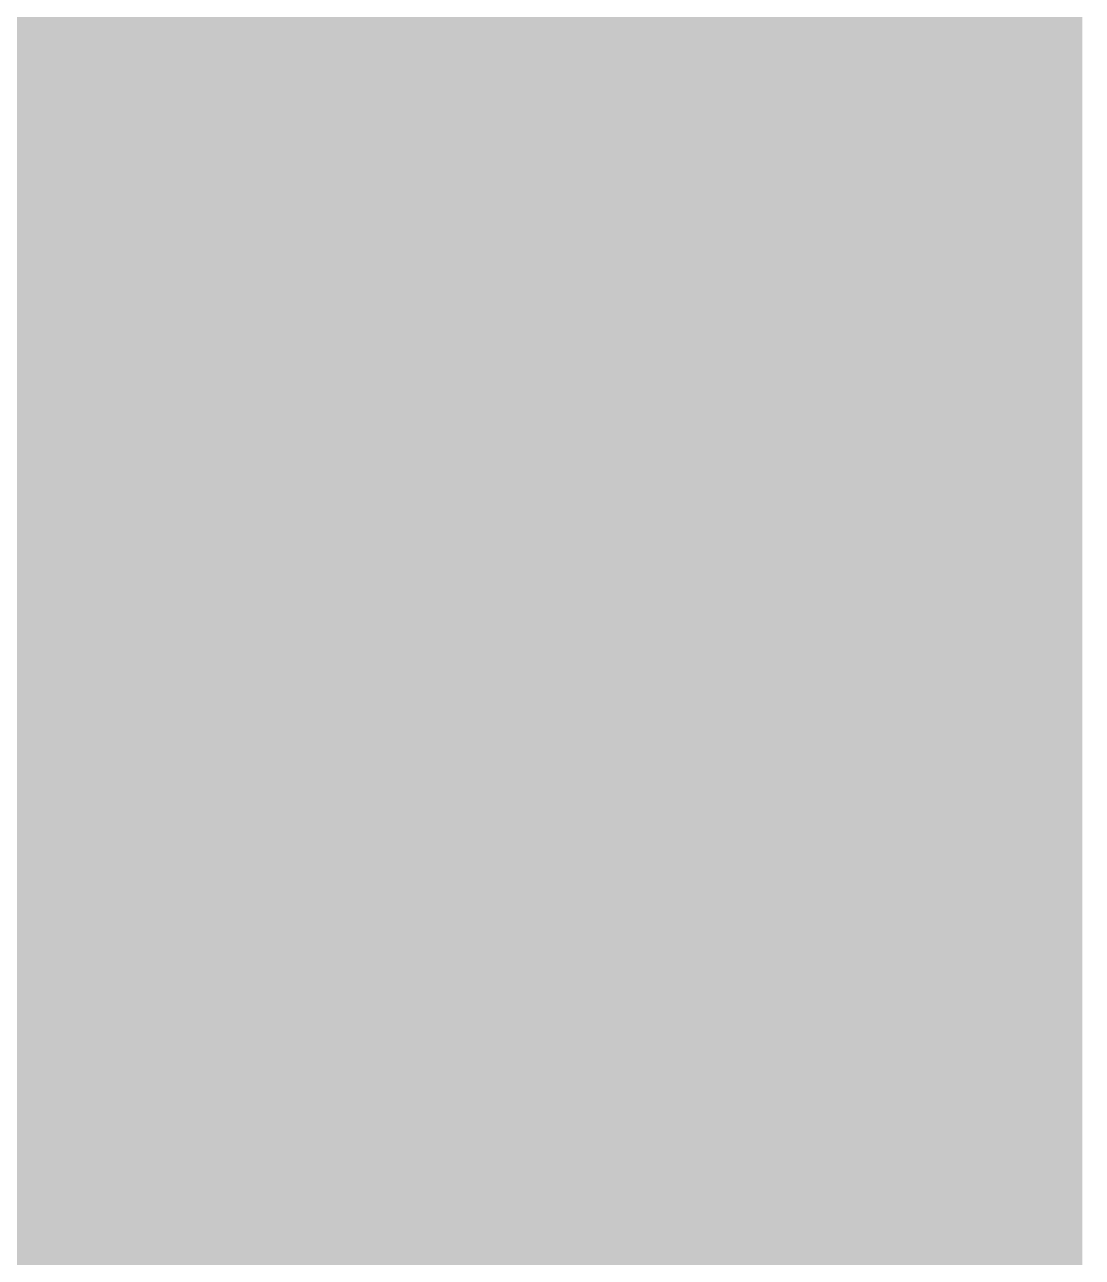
# Model space of a CAD drawing. Extents: x -0.1 to 65.1, y -1.2 to 30.1.
# Drawn here: x 27.5554 to 27.8595, y 5.9512 to 6.3056 of the extents above; entities that cross this region are included whole.
import ezdxf

# ---------------------------------------------------------------- set-up
doc = ezdxf.new("R2010")
doc.units = 0
doc.header["$MEASUREMENT"] = 0
doc.layers.get('0').update_dxf_attribs({"linetype": 'CONTINUOUS'})
doc.layers.add('2D_LINE_126', color=7, linetype='CONTINUOUS')

# ---------------------------------------------------------------- blocks, each defined once
blk = doc.blocks.new('SMOOTH_0$0254')
at = {"const_width": 0.0127}
blk.add_lwpolyline([(-0.00635, 0, 1), (0.00635, 0, 1)], format="xyb", close=True, dxfattribs=at)
blk = doc.blocks.new('DRAWING_63')
at = {"layer": '2D_LINE_126', "const_width": 0.0254}
for points in [[(-2.54889, -1.56591), (-2.54889, -1.55448), (-2.54889, -1.54305), (-2.54889, -1.53162), (-2.54889, -1.52019), (-2.54889, -1.50876), (-2.54889, -1.49733), (-2.54889, -1.4859), (-2.54889, -1.47447), (-2.54889, -1.46304), (-2.54889, -1.45161), (-2.54889, -1.44018), (-2.54889, -1.42875), (-2.54889, -1.41732), (-2.54889, -1.40589), (-2.54889, -1.39446), (-2.54889, -1.38303), (-2.54889, -1.3716), (-2.54889, -1.36017), (-2.54889, -1.34874), (-2.54889, -1.33731), (-2.54889, -1.32588), (-2.54889, -1.31445), (-2.54889, -1.30302), (-2.54889, -1.29159), (-2.54889, -1.28016), (-2.54889, -1.26873), (-2.54889, -1.2573), (-2.54889, -1.24587), (-2.54889, -1.23444), (-2.54889, -1.22301), (-2.54889, -1.21158), (-2.54889, -1.20015), (-2.54889, -1.18872), (-2.54889, -1.17729)], [(-2.80035, -1.56591), (-2.80035, -1.55448), (-2.80035, -1.54305), (-2.80035, -1.53162), (-2.80035, -1.52019), (-2.80035, -1.50876), (-2.80035, -1.49733), (-2.80035, -1.4859), (-2.80035, -1.47447), (-2.80035, -1.46304), (-2.80035, -1.45161), (-2.80035, -1.44018), (-2.80035, -1.42875), (-2.80035, -1.41732), (-2.80035, -1.40589), (-2.80035, -1.39446), (-2.80035, -1.38303), (-2.80035, -1.3716), (-2.80035, -1.36017), (-2.80035, -1.34874), (-2.80035, -1.33731), (-2.80035, -1.32588), (-2.80035, -1.31445), (-2.80035, -1.30302), (-2.80035, -1.29159), (-2.80035, -1.28016), (-2.80035, -1.26873), (-2.80035, -1.2573), (-2.80035, -1.24587), (-2.80035, -1.23444), (-2.80035, -1.22301), (-2.80035, -1.21158), (-2.80035, -1.20015), (-2.80035, -1.18872), (-2.80035, -1.17729)], [(-2.78892, -1.56591), (-2.78892, -1.55448), (-2.78892, -1.54305), (-2.78892, -1.53162), (-2.78892, -1.52019), (-2.78892, -1.50876), (-2.78892, -1.49733), (-2.78892, -1.4859), (-2.78892, -1.47447), (-2.78892, -1.46304), (-2.78892, -1.45161), (-2.78892, -1.44018), (-2.78892, -1.42875), (-2.78892, -1.41732), (-2.78892, -1.40589), (-2.78892, -1.39446), (-2.78892, -1.38303), (-2.78892, -1.3716), (-2.78892, -1.36017), (-2.78892, -1.34874), (-2.78892, -1.33731), (-2.78892, -1.32588), (-2.78892, -1.31445), (-2.78892, -1.30302), (-2.78892, -1.29159), (-2.78892, -1.28016), (-2.78892, -1.26873), (-2.78892, -1.2573), (-2.78892, -1.24587), (-2.78892, -1.23444), (-2.78892, -1.22301), (-2.78892, -1.21158), (-2.78892, -1.20015), (-2.78892, -1.18872), (-2.78892, -1.17729)], [(-2.77749, -1.56591), (-2.77749, -1.55448), (-2.77749, -1.54305), (-2.77749, -1.53162), (-2.77749, -1.52019), (-2.77749, -1.50876), (-2.77749, -1.49733), (-2.77749, -1.4859), (-2.77749, -1.47447), (-2.77749, -1.46304), (-2.77749, -1.45161), (-2.77749, -1.44018), (-2.77749, -1.42875), (-2.77749, -1.41732), (-2.77749, -1.40589), (-2.77749, -1.39446), (-2.77749, -1.38303), (-2.77749, -1.3716), (-2.77749, -1.36017), (-2.77749, -1.34874), (-2.77749, -1.33731), (-2.77749, -1.32588), (-2.77749, -1.31445), (-2.77749, -1.30302), (-2.77749, -1.29159), (-2.77749, -1.28016), (-2.77749, -1.26873), (-2.77749, -1.2573), (-2.77749, -1.24587), (-2.77749, -1.23444), (-2.77749, -1.22301), (-2.77749, -1.21158), (-2.77749, -1.20015), (-2.77749, -1.18872), (-2.77749, -1.17729)], [(-2.76606, -1.56591), (-2.76606, -1.55448), (-2.76606, -1.54305), (-2.76606, -1.53162), (-2.76606, -1.52019), (-2.76606, -1.50876), (-2.76606, -1.49733), (-2.76606, -1.4859), (-2.76606, -1.47447), (-2.76606, -1.46304), (-2.76606, -1.45161), (-2.76606, -1.44018), (-2.76606, -1.42875), (-2.76606, -1.41732), (-2.76606, -1.40589), (-2.76606, -1.39446), (-2.76606, -1.38303), (-2.76606, -1.3716), (-2.76606, -1.36017), (-2.76606, -1.34874), (-2.76606, -1.33731), (-2.76606, -1.32588), (-2.76606, -1.31445), (-2.76606, -1.30302), (-2.76606, -1.29159), (-2.76606, -1.28016), (-2.76606, -1.26873), (-2.76606, -1.2573), (-2.76606, -1.24587), (-2.76606, -1.23444), (-2.76606, -1.22301), (-2.76606, -1.21158), (-2.76606, -1.20015), (-2.76606, -1.18872), (-2.76606, -1.17729)], [(-2.7432, -1.56591), (-2.7432, -1.55448), (-2.7432, -1.54305), (-2.7432, -1.53162), (-2.7432, -1.52019), (-2.7432, -1.50876), (-2.7432, -1.49733), (-2.7432, -1.4859), (-2.7432, -1.47447), (-2.7432, -1.46304), (-2.7432, -1.45161), (-2.7432, -1.44018), (-2.7432, -1.42875), (-2.7432, -1.41732), (-2.7432, -1.40589), (-2.7432, -1.39446), (-2.7432, -1.38303), (-2.7432, -1.3716), (-2.7432, -1.36017), (-2.7432, -1.34874), (-2.7432, -1.33731), (-2.7432, -1.32588), (-2.7432, -1.31445), (-2.7432, -1.30302), (-2.7432, -1.29159), (-2.7432, -1.28016), (-2.7432, -1.26873), (-2.7432, -1.2573), (-2.7432, -1.24587), (-2.7432, -1.23444), (-2.7432, -1.22301), (-2.7432, -1.21158), (-2.7432, -1.20015), (-2.7432, -1.18872), (-2.7432, -1.17729)], [(-2.57175, -1.56591), (-2.57175, -1.55448), (-2.57175, -1.54305), (-2.57175, -1.53162), (-2.57175, -1.52019), (-2.57175, -1.50876), (-2.57175, -1.49733), (-2.57175, -1.4859), (-2.57175, -1.47447), (-2.57175, -1.46304), (-2.57175, -1.45161), (-2.57175, -1.44018), (-2.57175, -1.42875), (-2.57175, -1.41732), (-2.57175, -1.40589), (-2.57175, -1.39446), (-2.57175, -1.38303), (-2.57175, -1.3716), (-2.57175, -1.36017), (-2.57175, -1.34874), (-2.57175, -1.33731), (-2.57175, -1.32588), (-2.57175, -1.31445), (-2.57175, -1.30302), (-2.57175, -1.29159), (-2.57175, -1.28016), (-2.57175, -1.26873), (-2.57175, -1.2573), (-2.57175, -1.24587), (-2.57175, -1.23444), (-2.57175, -1.22301), (-2.57175, -1.21158), (-2.57175, -1.20015), (-2.57175, -1.18872), (-2.57175, -1.17729)], [(-2.72034, -1.56591), (-2.72034, -1.55448), (-2.72034, -1.54305), (-2.72034, -1.53162), (-2.72034, -1.52019), (-2.72034, -1.50876), (-2.72034, -1.49733), (-2.72034, -1.4859), (-2.72034, -1.47447), (-2.72034, -1.46304), (-2.72034, -1.45161), (-2.72034, -1.44018), (-2.72034, -1.42875), (-2.72034, -1.41732), (-2.72034, -1.40589), (-2.72034, -1.39446), (-2.72034, -1.38303), (-2.72034, -1.3716), (-2.72034, -1.36017), (-2.72034, -1.34874), (-2.72034, -1.33731), (-2.72034, -1.32588), (-2.72034, -1.31445), (-2.72034, -1.30302), (-2.72034, -1.29159), (-2.72034, -1.28016), (-2.72034, -1.26873), (-2.72034, -1.2573), (-2.72034, -1.24587), (-2.72034, -1.23444), (-2.72034, -1.22301), (-2.72034, -1.21158), (-2.72034, -1.20015), (-2.72034, -1.18872), (-2.72034, -1.17729)], [(-2.73177, -1.56591), (-2.73177, -1.55448), (-2.73177, -1.54305), (-2.73177, -1.53162), (-2.73177, -1.52019), (-2.73177, -1.50876), (-2.73177, -1.49733), (-2.73177, -1.4859), (-2.73177, -1.47447), (-2.73177, -1.46304), (-2.73177, -1.45161), (-2.73177, -1.44018), (-2.73177, -1.42875), (-2.73177, -1.41732), (-2.73177, -1.40589), (-2.73177, -1.39446), (-2.73177, -1.38303), (-2.73177, -1.3716), (-2.73177, -1.36017), (-2.73177, -1.34874), (-2.73177, -1.33731), (-2.73177, -1.32588), (-2.73177, -1.31445), (-2.73177, -1.30302), (-2.73177, -1.29159), (-2.73177, -1.28016), (-2.73177, -1.26873), (-2.73177, -1.2573), (-2.73177, -1.24587), (-2.73177, -1.23444), (-2.73177, -1.22301), (-2.73177, -1.21158), (-2.73177, -1.20015), (-2.73177, -1.18872), (-2.73177, -1.17729)], [(-2.69748, -1.56591), (-2.69748, -1.55448), (-2.69748, -1.54305), (-2.69748, -1.53162), (-2.69748, -1.52019), (-2.69748, -1.50876), (-2.69748, -1.49733), (-2.69748, -1.4859), (-2.69748, -1.47447), (-2.69748, -1.46304), (-2.69748, -1.45161), (-2.69748, -1.44018), (-2.69748, -1.42875), (-2.69748, -1.41732), (-2.69748, -1.40589), (-2.69748, -1.39446), (-2.69748, -1.38303), (-2.69748, -1.3716), (-2.69748, -1.36017), (-2.69748, -1.34874), (-2.69748, -1.33731), (-2.69748, -1.32588), (-2.69748, -1.31445), (-2.69748, -1.30302), (-2.69748, -1.29159), (-2.69748, -1.28016), (-2.69748, -1.26873), (-2.69748, -1.2573), (-2.69748, -1.24587), (-2.69748, -1.23444), (-2.69748, -1.22301), (-2.69748, -1.21158), (-2.69748, -1.20015), (-2.69748, -1.18872), (-2.69748, -1.17729)], [(-2.52603, -1.56591), (-2.52603, -1.55448), (-2.52603, -1.54305), (-2.52603, -1.53162), (-2.52603, -1.52019), (-2.52603, -1.50876), (-2.52603, -1.49733), (-2.52603, -1.4859), (-2.52603, -1.47447), (-2.52603, -1.46304), (-2.52603, -1.45161), (-2.52603, -1.44018), (-2.52603, -1.42875), (-2.52603, -1.41732), (-2.52603, -1.40589), (-2.52603, -1.39446), (-2.52603, -1.38303), (-2.52603, -1.3716), (-2.52603, -1.36017), (-2.52603, -1.34874), (-2.52603, -1.33731), (-2.52603, -1.32588), (-2.52603, -1.31445), (-2.52603, -1.30302), (-2.52603, -1.29159), (-2.52603, -1.28016), (-2.52603, -1.26873), (-2.52603, -1.2573), (-2.52603, -1.24587), (-2.52603, -1.23444), (-2.52603, -1.22301), (-2.52603, -1.21158), (-2.52603, -1.20015), (-2.52603, -1.18872), (-2.52603, -1.17729)], [(-2.67462, -1.56591), (-2.67462, -1.55448), (-2.67462, -1.54305), (-2.67462, -1.53162), (-2.67462, -1.52019), (-2.67462, -1.50876), (-2.67462, -1.49733), (-2.67462, -1.4859), (-2.67462, -1.47447), (-2.67462, -1.46304), (-2.67462, -1.45161), (-2.67462, -1.44018), (-2.67462, -1.42875), (-2.67462, -1.41732), (-2.67462, -1.40589), (-2.67462, -1.39446), (-2.67462, -1.38303), (-2.67462, -1.3716), (-2.67462, -1.36017), (-2.67462, -1.34874), (-2.67462, -1.33731), (-2.67462, -1.32588), (-2.67462, -1.31445), (-2.67462, -1.30302), (-2.67462, -1.29159), (-2.67462, -1.28016), (-2.67462, -1.26873), (-2.67462, -1.2573), (-2.67462, -1.24587), (-2.67462, -1.23444), (-2.67462, -1.22301), (-2.67462, -1.21158), (-2.67462, -1.20015), (-2.67462, -1.18872), (-2.67462, -1.17729)], [(-2.65176, -1.56591), (-2.65176, -1.55448), (-2.65176, -1.54305), (-2.65176, -1.53162), (-2.65176, -1.52019), (-2.65176, -1.50876), (-2.65176, -1.49733), (-2.65176, -1.4859), (-2.65176, -1.47447), (-2.65176, -1.46304), (-2.65176, -1.45161), (-2.65176, -1.44018), (-2.65176, -1.42875), (-2.65176, -1.41732), (-2.65176, -1.40589), (-2.65176, -1.39446), (-2.65176, -1.38303), (-2.65176, -1.3716), (-2.65176, -1.36017), (-2.65176, -1.34874), (-2.65176, -1.33731), (-2.65176, -1.32588), (-2.65176, -1.31445), (-2.65176, -1.30302), (-2.65176, -1.29159), (-2.65176, -1.28016), (-2.65176, -1.26873), (-2.65176, -1.2573), (-2.65176, -1.24587), (-2.65176, -1.23444), (-2.65176, -1.22301), (-2.65176, -1.21158), (-2.65176, -1.20015), (-2.65176, -1.18872), (-2.65176, -1.17729)], [(-2.6289, -1.56591), (-2.6289, -1.55448), (-2.6289, -1.54305), (-2.6289, -1.53162), (-2.6289, -1.52019), (-2.6289, -1.50876), (-2.6289, -1.49733), (-2.6289, -1.4859), (-2.6289, -1.47447), (-2.6289, -1.46304), (-2.6289, -1.45161), (-2.6289, -1.44018), (-2.6289, -1.42875), (-2.6289, -1.41732), (-2.6289, -1.40589), (-2.6289, -1.39446), (-2.6289, -1.38303), (-2.6289, -1.3716), (-2.6289, -1.36017), (-2.6289, -1.34874), (-2.6289, -1.33731), (-2.6289, -1.32588), (-2.6289, -1.31445), (-2.6289, -1.30302), (-2.6289, -1.29159), (-2.6289, -1.28016), (-2.6289, -1.26873), (-2.6289, -1.2573), (-2.6289, -1.24587), (-2.6289, -1.23444), (-2.6289, -1.22301), (-2.6289, -1.21158), (-2.6289, -1.20015), (-2.6289, -1.18872), (-2.6289, -1.17729)], [(-2.5146, -1.56591), (-2.5146, -1.55448), (-2.5146, -1.54305), (-2.5146, -1.53162), (-2.5146, -1.52019), (-2.5146, -1.50876), (-2.5146, -1.49733), (-2.5146, -1.4859), (-2.5146, -1.47447), (-2.5146, -1.46304), (-2.5146, -1.45161), (-2.5146, -1.44018), (-2.5146, -1.42875), (-2.5146, -1.41732), (-2.5146, -1.40589), (-2.5146, -1.39446), (-2.5146, -1.38303), (-2.5146, -1.3716), (-2.5146, -1.36017), (-2.5146, -1.34874), (-2.5146, -1.33731), (-2.5146, -1.32588), (-2.5146, -1.31445), (-2.5146, -1.30302), (-2.5146, -1.29159), (-2.5146, -1.28016), (-2.5146, -1.26873), (-2.5146, -1.2573), (-2.5146, -1.24587), (-2.5146, -1.23444), (-2.5146, -1.22301), (-2.5146, -1.21158), (-2.5146, -1.20015), (-2.5146, -1.18872), (-2.5146, -1.17729)], [(-2.50317, -1.56591), (-2.50317, -1.55448), (-2.50317, -1.54305), (-2.50317, -1.53162), (-2.50317, -1.52019), (-2.50317, -1.50876), (-2.50317, -1.49733), (-2.50317, -1.4859), (-2.50317, -1.47447), (-2.50317, -1.46304), (-2.50317, -1.45161), (-2.50317, -1.44018), (-2.50317, -1.42875), (-2.50317, -1.41732), (-2.50317, -1.40589), (-2.50317, -1.39446), (-2.50317, -1.38303), (-2.50317, -1.3716), (-2.50317, -1.36017), (-2.50317, -1.34874), (-2.50317, -1.33731), (-2.50317, -1.32588), (-2.50317, -1.31445), (-2.50317, -1.30302), (-2.50317, -1.29159), (-2.50317, -1.28016), (-2.50317, -1.26873), (-2.50317, -1.2573), (-2.50317, -1.24587), (-2.50317, -1.23444), (-2.50317, -1.22301), (-2.50317, -1.21158), (-2.50317, -1.20015), (-2.50317, -1.18872), (-2.50317, -1.17729)], [(-2.50317, -1.18872), (-2.5146, -1.18872), (-2.52603, -1.18872), (-2.53746, -1.18872), (-2.53746, -1.17729)], [(-2.50317, -1.20015), (-2.5146, -1.20015), (-2.52603, -1.20015), (-2.53746, -1.20015), (-2.53746, -1.18872), (-2.54889, -1.18872), (-2.56032, -1.18872), (-2.56032, -1.17729)], [(-2.50317, -1.21158), (-2.5146, -1.21158), (-2.52603, -1.21158), (-2.53746, -1.21158), (-2.53746, -1.20015), (-2.54889, -1.20015), (-2.56032, -1.20015), (-2.56032, -1.18872), (-2.57175, -1.18872), (-2.58318, -1.18872), (-2.58318, -1.17729)], [(-2.50317, -1.22301), (-2.5146, -1.22301), (-2.52603, -1.22301), (-2.53746, -1.22301), (-2.53746, -1.21158), (-2.54889, -1.21158), (-2.56032, -1.21158), (-2.56032, -1.20015), (-2.57175, -1.20015), (-2.58318, -1.20015), (-2.58318, -1.18872), (-2.59461, -1.18872), (-2.59461, -1.17729)], [(-2.50317, -1.23444), (-2.5146, -1.23444), (-2.52603, -1.23444), (-2.53746, -1.23444), (-2.53746, -1.22301), (-2.54889, -1.22301), (-2.56032, -1.22301), (-2.56032, -1.21158), (-2.57175, -1.21158), (-2.58318, -1.21158), (-2.58318, -1.20015), (-2.59461, -1.20015), (-2.59461, -1.18872), (-2.60604, -1.18872), (-2.60604, -1.17729)], [(-2.50317, -1.24587), (-2.5146, -1.24587), (-2.52603, -1.24587), (-2.53746, -1.24587), (-2.53746, -1.23444), (-2.54889, -1.23444), (-2.56032, -1.23444), (-2.56032, -1.22301), (-2.57175, -1.22301), (-2.58318, -1.22301), (-2.58318, -1.21158), (-2.59461, -1.21158), (-2.59461, -1.20015), (-2.60604, -1.20015), (-2.60604, -1.18872), (-2.61747, -1.18872), (-2.61747, -1.17729)], [(-2.50317, -1.2573), (-2.5146, -1.2573), (-2.52603, -1.2573), (-2.53746, -1.2573), (-2.53746, -1.24587), (-2.54889, -1.24587), (-2.56032, -1.24587), (-2.56032, -1.23444), (-2.57175, -1.23444), (-2.58318, -1.23444), (-2.58318, -1.22301), (-2.59461, -1.22301), (-2.59461, -1.21158), (-2.60604, -1.21158), (-2.60604, -1.20015), (-2.61747, -1.20015), (-2.61747, -1.18872), (-2.6289, -1.18872), (-2.64033, -1.18872), (-2.64033, -1.17729)], [(-2.50317, -1.26873), (-2.5146, -1.26873), (-2.52603, -1.26873), (-2.53746, -1.26873), (-2.53746, -1.2573), (-2.54889, -1.2573), (-2.56032, -1.2573), (-2.56032, -1.24587), (-2.57175, -1.24587), (-2.58318, -1.24587), (-2.58318, -1.23444), (-2.59461, -1.23444), (-2.59461, -1.22301), (-2.60604, -1.22301), (-2.60604, -1.21158), (-2.61747, -1.21158), (-2.61747, -1.20015), (-2.6289, -1.20015), (-2.64033, -1.20015), (-2.64033, -1.18872), (-2.65176, -1.18872), (-2.66319, -1.18872), (-2.66319, -1.17729)], [(-2.50317, -1.28016), (-2.5146, -1.28016), (-2.52603, -1.28016), (-2.53746, -1.28016), (-2.53746, -1.26873), (-2.54889, -1.26873), (-2.56032, -1.26873), (-2.56032, -1.2573), (-2.57175, -1.2573), (-2.58318, -1.2573), (-2.58318, -1.24587), (-2.59461, -1.24587), (-2.59461, -1.23444), (-2.60604, -1.23444), (-2.60604, -1.22301), (-2.61747, -1.22301), (-2.61747, -1.21158), (-2.6289, -1.21158), (-2.64033, -1.21158), (-2.64033, -1.20015), (-2.65176, -1.20015), (-2.66319, -1.20015), (-2.66319, -1.18872), (-2.67462, -1.18872), (-2.68605, -1.18872), (-2.68605, -1.17729)], [(-2.50317, -1.29159), (-2.5146, -1.29159), (-2.52603, -1.29159), (-2.53746, -1.29159), (-2.53746, -1.28016), (-2.54889, -1.28016), (-2.56032, -1.28016), (-2.56032, -1.26873), (-2.57175, -1.26873), (-2.58318, -1.26873), (-2.58318, -1.2573), (-2.59461, -1.2573), (-2.59461, -1.24587), (-2.60604, -1.24587), (-2.60604, -1.23444), (-2.61747, -1.23444), (-2.61747, -1.22301), (-2.6289, -1.22301), (-2.64033, -1.22301), (-2.64033, -1.21158), (-2.65176, -1.21158), (-2.66319, -1.21158), (-2.66319, -1.20015), (-2.67462, -1.20015), (-2.68605, -1.20015), (-2.68605, -1.18872), (-2.69748, -1.18872), (-2.70891, -1.18872), (-2.70891, -1.17729)], [(-2.50317, -1.30302), (-2.5146, -1.30302), (-2.52603, -1.30302), (-2.53746, -1.30302), (-2.53746, -1.29159), (-2.54889, -1.29159), (-2.56032, -1.29159), (-2.56032, -1.28016), (-2.57175, -1.28016), (-2.58318, -1.28016), (-2.58318, -1.26873), (-2.59461, -1.26873), (-2.59461, -1.2573), (-2.60604, -1.2573), (-2.60604, -1.24587), (-2.61747, -1.24587), (-2.61747, -1.23444), (-2.6289, -1.23444), (-2.64033, -1.23444), (-2.64033, -1.22301), (-2.65176, -1.22301), (-2.66319, -1.22301), (-2.66319, -1.21158), (-2.67462, -1.21158), (-2.68605, -1.21158), (-2.68605, -1.20015), (-2.69748, -1.20015), (-2.70891, -1.20015), (-2.70891, -1.18872), (-2.72034, -1.18872), (-2.73177, -1.18872), (-2.7432, -1.18872), (-2.75463, -1.18872), (-2.75463, -1.17729)], [(-2.50317, -1.31445), (-2.5146, -1.31445), (-2.52603, -1.31445), (-2.53746, -1.31445), (-2.53746, -1.30302), (-2.54889, -1.30302), (-2.56032, -1.30302), (-2.56032, -1.29159), (-2.57175, -1.29159), (-2.58318, -1.29159), (-2.58318, -1.28016), (-2.59461, -1.28016), (-2.59461, -1.26873), (-2.60604, -1.26873), (-2.60604, -1.2573), (-2.61747, -1.2573), (-2.61747, -1.24587), (-2.6289, -1.24587), (-2.64033, -1.24587), (-2.64033, -1.23444), (-2.65176, -1.23444), (-2.66319, -1.23444), (-2.66319, -1.22301), (-2.67462, -1.22301), (-2.68605, -1.22301), (-2.68605, -1.21158), (-2.69748, -1.21158), (-2.70891, -1.21158), (-2.70891, -1.20015), (-2.72034, -1.20015), (-2.73177, -1.20015), (-2.7432, -1.20015), (-2.75463, -1.20015), (-2.75463, -1.18872), (-2.76606, -1.18872), (-2.77749, -1.18872), (-2.78892, -1.18872), (-2.80035, -1.18872), (-2.81178, -1.18872)], [(-2.50317, -1.32588), (-2.5146, -1.32588), (-2.52603, -1.32588), (-2.53746, -1.32588), (-2.53746, -1.31445), (-2.54889, -1.31445), (-2.56032, -1.31445), (-2.56032, -1.30302), (-2.57175, -1.30302), (-2.58318, -1.30302), (-2.58318, -1.29159), (-2.59461, -1.29159), (-2.59461, -1.28016), (-2.60604, -1.28016), (-2.60604, -1.26873), (-2.61747, -1.26873), (-2.61747, -1.2573), (-2.6289, -1.2573), (-2.64033, -1.2573), (-2.64033, -1.24587), (-2.65176, -1.24587), (-2.66319, -1.24587), (-2.66319, -1.23444), (-2.67462, -1.23444), (-2.68605, -1.23444), (-2.68605, -1.22301), (-2.69748, -1.22301), (-2.70891, -1.22301), (-2.70891, -1.21158), (-2.72034, -1.21158), (-2.73177, -1.21158), (-2.7432, -1.21158), (-2.75463, -1.21158), (-2.75463, -1.20015), (-2.76606, -1.20015), (-2.77749, -1.20015), (-2.78892, -1.20015), (-2.80035, -1.20015), (-2.81178, -1.20015)], [(-2.50317, -1.33731), (-2.5146, -1.33731), (-2.52603, -1.33731), (-2.53746, -1.33731), (-2.53746, -1.32588), (-2.54889, -1.32588), (-2.56032, -1.32588), (-2.56032, -1.31445), (-2.57175, -1.31445), (-2.58318, -1.31445), (-2.58318, -1.30302), (-2.59461, -1.30302), (-2.59461, -1.29159), (-2.60604, -1.29159), (-2.60604, -1.28016), (-2.61747, -1.28016), (-2.61747, -1.26873), (-2.6289, -1.26873), (-2.64033, -1.26873), (-2.64033, -1.2573), (-2.65176, -1.2573), (-2.66319, -1.2573), (-2.66319, -1.24587), (-2.67462, -1.24587), (-2.68605, -1.24587), (-2.68605, -1.23444), (-2.69748, -1.23444), (-2.70891, -1.23444), (-2.70891, -1.22301), (-2.72034, -1.22301), (-2.73177, -1.22301), (-2.7432, -1.22301), (-2.75463, -1.22301), (-2.75463, -1.21158), (-2.76606, -1.21158), (-2.77749, -1.21158), (-2.78892, -1.21158), (-2.80035, -1.21158), (-2.81178, -1.21158)], [(-2.50317, -1.34874), (-2.5146, -1.34874), (-2.52603, -1.34874), (-2.53746, -1.34874), (-2.53746, -1.33731), (-2.54889, -1.33731), (-2.56032, -1.33731), (-2.56032, -1.32588), (-2.57175, -1.32588), (-2.58318, -1.32588), (-2.58318, -1.31445), (-2.59461, -1.31445), (-2.59461, -1.30302), (-2.60604, -1.30302), (-2.60604, -1.29159), (-2.61747, -1.29159), (-2.61747, -1.28016), (-2.6289, -1.28016), (-2.64033, -1.28016), (-2.64033, -1.26873), (-2.65176, -1.26873), (-2.66319, -1.26873), (-2.66319, -1.2573), (-2.67462, -1.2573), (-2.68605, -1.2573), (-2.68605, -1.24587), (-2.69748, -1.24587), (-2.70891, -1.24587), (-2.70891, -1.23444), (-2.72034, -1.23444), (-2.73177, -1.23444), (-2.7432, -1.23444), (-2.75463, -1.23444), (-2.75463, -1.22301), (-2.76606, -1.22301), (-2.77749, -1.22301), (-2.78892, -1.22301), (-2.80035, -1.22301), (-2.81178, -1.22301)], [(-2.50317, -1.36017), (-2.5146, -1.36017), (-2.52603, -1.36017), (-2.53746, -1.36017), (-2.53746, -1.34874), (-2.54889, -1.34874), (-2.56032, -1.34874), (-2.56032, -1.33731), (-2.57175, -1.33731), (-2.58318, -1.33731), (-2.58318, -1.32588), (-2.59461, -1.32588), (-2.59461, -1.31445), (-2.60604, -1.31445), (-2.60604, -1.30302), (-2.61747, -1.30302), (-2.61747, -1.29159), (-2.6289, -1.29159), (-2.64033, -1.29159), (-2.64033, -1.28016), (-2.65176, -1.28016), (-2.66319, -1.28016), (-2.66319, -1.26873), (-2.67462, -1.26873), (-2.68605, -1.26873), (-2.68605, -1.2573), (-2.69748, -1.2573), (-2.70891, -1.2573), (-2.70891, -1.24587), (-2.72034, -1.24587), (-2.73177, -1.24587), (-2.7432, -1.24587), (-2.75463, -1.24587), (-2.75463, -1.23444), (-2.76606, -1.23444), (-2.77749, -1.23444), (-2.78892, -1.23444), (-2.80035, -1.23444), (-2.81178, -1.23444)], [(-2.50317, -1.3716), (-2.5146, -1.3716), (-2.52603, -1.3716), (-2.53746, -1.3716), (-2.53746, -1.36017), (-2.54889, -1.36017), (-2.56032, -1.36017), (-2.56032, -1.34874), (-2.57175, -1.34874), (-2.58318, -1.34874), (-2.58318, -1.33731), (-2.59461, -1.33731), (-2.59461, -1.32588), (-2.60604, -1.32588), (-2.60604, -1.31445), (-2.61747, -1.31445), (-2.61747, -1.30302), (-2.6289, -1.30302), (-2.64033, -1.30302), (-2.64033, -1.29159), (-2.65176, -1.29159), (-2.66319, -1.29159), (-2.66319, -1.28016), (-2.67462, -1.28016), (-2.68605, -1.28016), (-2.68605, -1.26873), (-2.69748, -1.26873), (-2.70891, -1.26873), (-2.70891, -1.2573), (-2.72034, -1.2573), (-2.73177, -1.2573), (-2.7432, -1.2573), (-2.75463, -1.2573), (-2.75463, -1.24587), (-2.76606, -1.24587), (-2.77749, -1.24587), (-2.78892, -1.24587), (-2.80035, -1.24587), (-2.81178, -1.24587)], [(-2.50317, -1.38303), (-2.5146, -1.38303), (-2.52603, -1.38303), (-2.53746, -1.38303), (-2.53746, -1.3716), (-2.54889, -1.3716), (-2.56032, -1.3716), (-2.56032, -1.36017), (-2.57175, -1.36017), (-2.58318, -1.36017), (-2.58318, -1.34874), (-2.59461, -1.34874), (-2.59461, -1.33731), (-2.60604, -1.33731), (-2.60604, -1.32588), (-2.61747, -1.32588), (-2.61747, -1.31445), (-2.6289, -1.31445), (-2.64033, -1.31445), (-2.64033, -1.30302), (-2.65176, -1.30302), (-2.66319, -1.30302), (-2.66319, -1.29159), (-2.67462, -1.29159), (-2.68605, -1.29159), (-2.68605, -1.28016), (-2.69748, -1.28016), (-2.70891, -1.28016), (-2.70891, -1.26873), (-2.72034, -1.26873), (-2.73177, -1.26873), (-2.7432, -1.26873), (-2.75463, -1.26873), (-2.75463, -1.2573), (-2.76606, -1.2573), (-2.77749, -1.2573), (-2.78892, -1.2573), (-2.80035, -1.2573), (-2.81178, -1.2573)], [(-2.50317, -1.39446), (-2.5146, -1.39446), (-2.52603, -1.39446), (-2.53746, -1.39446), (-2.53746, -1.38303), (-2.54889, -1.38303), (-2.56032, -1.38303), (-2.56032, -1.3716), (-2.57175, -1.3716), (-2.58318, -1.3716), (-2.58318, -1.36017), (-2.59461, -1.36017), (-2.59461, -1.34874), (-2.60604, -1.34874), (-2.60604, -1.33731), (-2.61747, -1.33731), (-2.61747, -1.32588), (-2.6289, -1.32588), (-2.64033, -1.32588), (-2.64033, -1.31445), (-2.65176, -1.31445), (-2.66319, -1.31445), (-2.66319, -1.30302), (-2.67462, -1.30302), (-2.68605, -1.30302), (-2.68605, -1.29159), (-2.69748, -1.29159), (-2.70891, -1.29159), (-2.70891, -1.28016), (-2.72034, -1.28016), (-2.73177, -1.28016), (-2.7432, -1.28016), (-2.75463, -1.28016), (-2.75463, -1.26873), (-2.76606, -1.26873), (-2.77749, -1.26873), (-2.78892, -1.26873), (-2.80035, -1.26873), (-2.81178, -1.26873)], [(-2.50317, -1.40589), (-2.5146, -1.40589), (-2.52603, -1.40589), (-2.53746, -1.40589), (-2.53746, -1.39446), (-2.54889, -1.39446), (-2.56032, -1.39446), (-2.56032, -1.38303), (-2.57175, -1.38303), (-2.58318, -1.38303), (-2.58318, -1.3716), (-2.59461, -1.3716), (-2.59461, -1.36017), (-2.60604, -1.36017), (-2.60604, -1.34874), (-2.61747, -1.34874), (-2.61747, -1.33731), (-2.6289, -1.33731), (-2.64033, -1.33731), (-2.64033, -1.32588), (-2.65176, -1.32588), (-2.66319, -1.32588), (-2.66319, -1.31445), (-2.67462, -1.31445), (-2.68605, -1.31445), (-2.68605, -1.30302), (-2.69748, -1.30302), (-2.70891, -1.30302), (-2.70891, -1.29159), (-2.72034, -1.29159), (-2.73177, -1.29159), (-2.7432, -1.29159), (-2.75463, -1.29159), (-2.75463, -1.28016), (-2.76606, -1.28016), (-2.77749, -1.28016), (-2.78892, -1.28016), (-2.80035, -1.28016), (-2.81178, -1.28016)], [(-2.50317, -1.41732), (-2.5146, -1.41732), (-2.52603, -1.41732), (-2.53746, -1.41732), (-2.53746, -1.40589), (-2.54889, -1.40589), (-2.56032, -1.40589), (-2.56032, -1.39446), (-2.57175, -1.39446), (-2.58318, -1.39446), (-2.58318, -1.38303), (-2.59461, -1.38303), (-2.59461, -1.3716), (-2.60604, -1.3716), (-2.60604, -1.36017), (-2.61747, -1.36017), (-2.61747, -1.34874), (-2.6289, -1.34874), (-2.64033, -1.34874), (-2.64033, -1.33731), (-2.65176, -1.33731), (-2.66319, -1.33731), (-2.66319, -1.32588), (-2.67462, -1.32588), (-2.68605, -1.32588), (-2.68605, -1.31445), (-2.69748, -1.31445), (-2.70891, -1.31445), (-2.70891, -1.30302), (-2.72034, -1.30302), (-2.73177, -1.30302), (-2.7432, -1.30302), (-2.75463, -1.30302), (-2.75463, -1.29159), (-2.76606, -1.29159), (-2.77749, -1.29159), (-2.78892, -1.29159), (-2.80035, -1.29159), (-2.81178, -1.29159)], [(-2.50317, -1.42875), (-2.5146, -1.42875), (-2.52603, -1.42875), (-2.53746, -1.42875), (-2.53746, -1.41732), (-2.54889, -1.41732), (-2.56032, -1.41732), (-2.56032, -1.40589), (-2.57175, -1.40589), (-2.58318, -1.40589), (-2.58318, -1.39446), (-2.59461, -1.39446), (-2.59461, -1.38303), (-2.60604, -1.38303), (-2.60604, -1.3716), (-2.61747, -1.3716), (-2.61747, -1.36017), (-2.6289, -1.36017), (-2.64033, -1.36017), (-2.64033, -1.34874), (-2.65176, -1.34874), (-2.66319, -1.34874), (-2.66319, -1.33731), (-2.67462, -1.33731), (-2.68605, -1.33731), (-2.68605, -1.32588), (-2.69748, -1.32588), (-2.70891, -1.32588), (-2.70891, -1.31445), (-2.72034, -1.31445), (-2.73177, -1.31445), (-2.7432, -1.31445), (-2.75463, -1.31445), (-2.75463, -1.30302), (-2.76606, -1.30302), (-2.77749, -1.30302), (-2.78892, -1.30302), (-2.80035, -1.30302), (-2.81178, -1.30302)], [(-2.50317, -1.44018), (-2.5146, -1.44018), (-2.52603, -1.44018), (-2.53746, -1.44018), (-2.53746, -1.42875), (-2.54889, -1.42875), (-2.56032, -1.42875), (-2.56032, -1.41732), (-2.57175, -1.41732), (-2.58318, -1.41732), (-2.58318, -1.40589), (-2.59461, -1.40589), (-2.59461, -1.39446), (-2.60604, -1.39446), (-2.60604, -1.38303), (-2.61747, -1.38303), (-2.61747, -1.3716), (-2.6289, -1.3716), (-2.64033, -1.3716), (-2.64033, -1.36017), (-2.65176, -1.36017), (-2.66319, -1.36017), (-2.66319, -1.34874), (-2.67462, -1.34874), (-2.68605, -1.34874), (-2.68605, -1.33731), (-2.69748, -1.33731), (-2.70891, -1.33731), (-2.70891, -1.32588), (-2.72034, -1.32588), (-2.73177, -1.32588), (-2.7432, -1.32588), (-2.75463, -1.32588), (-2.75463, -1.31445), (-2.76606, -1.31445), (-2.77749, -1.31445), (-2.78892, -1.31445), (-2.80035, -1.31445), (-2.81178, -1.31445)], [(-2.50317, -1.45161), (-2.5146, -1.45161), (-2.52603, -1.45161), (-2.53746, -1.45161), (-2.53746, -1.44018), (-2.54889, -1.44018), (-2.56032, -1.44018), (-2.56032, -1.42875), (-2.57175, -1.42875), (-2.58318, -1.42875), (-2.58318, -1.41732), (-2.59461, -1.41732), (-2.59461, -1.40589), (-2.60604, -1.40589), (-2.60604, -1.39446), (-2.61747, -1.39446), (-2.61747, -1.38303), (-2.6289, -1.38303), (-2.64033, -1.38303), (-2.64033, -1.3716), (-2.65176, -1.3716), (-2.66319, -1.3716), (-2.66319, -1.36017), (-2.67462, -1.36017), (-2.68605, -1.36017), (-2.68605, -1.34874), (-2.69748, -1.34874), (-2.70891, -1.34874), (-2.70891, -1.33731), (-2.72034, -1.33731), (-2.73177, -1.33731), (-2.7432, -1.33731), (-2.75463, -1.33731), (-2.75463, -1.32588), (-2.76606, -1.32588), (-2.77749, -1.32588), (-2.78892, -1.32588), (-2.80035, -1.32588), (-2.81178, -1.32588)], [(-2.50317, -1.46304), (-2.5146, -1.46304), (-2.52603, -1.46304), (-2.53746, -1.46304), (-2.53746, -1.45161), (-2.54889, -1.45161), (-2.56032, -1.45161), (-2.56032, -1.44018), (-2.57175, -1.44018), (-2.58318, -1.44018), (-2.58318, -1.42875), (-2.59461, -1.42875), (-2.59461, -1.41732), (-2.60604, -1.41732), (-2.60604, -1.40589), (-2.61747, -1.40589), (-2.61747, -1.39446), (-2.6289, -1.39446), (-2.64033, -1.39446), (-2.64033, -1.38303), (-2.65176, -1.38303), (-2.66319, -1.38303), (-2.66319, -1.3716), (-2.67462, -1.3716), (-2.68605, -1.3716), (-2.68605, -1.36017), (-2.69748, -1.36017), (-2.70891, -1.36017), (-2.70891, -1.34874), (-2.72034, -1.34874), (-2.73177, -1.34874), (-2.7432, -1.34874), (-2.75463, -1.34874), (-2.75463, -1.33731), (-2.76606, -1.33731), (-2.77749, -1.33731), (-2.78892, -1.33731), (-2.80035, -1.33731), (-2.81178, -1.33731)], [(-2.50317, -1.47447), (-2.5146, -1.47447), (-2.52603, -1.47447), (-2.53746, -1.47447), (-2.53746, -1.46304), (-2.54889, -1.46304), (-2.56032, -1.46304), (-2.56032, -1.45161), (-2.57175, -1.45161), (-2.58318, -1.45161), (-2.58318, -1.44018), (-2.59461, -1.44018), (-2.59461, -1.42875), (-2.60604, -1.42875), (-2.60604, -1.41732), (-2.61747, -1.41732), (-2.61747, -1.40589), (-2.6289, -1.40589), (-2.64033, -1.40589), (-2.64033, -1.39446), (-2.65176, -1.39446), (-2.66319, -1.39446), (-2.66319, -1.38303), (-2.67462, -1.38303), (-2.68605, -1.38303), (-2.68605, -1.3716), (-2.69748, -1.3716), (-2.70891, -1.3716), (-2.70891, -1.36017), (-2.72034, -1.36017), (-2.73177, -1.36017), (-2.7432, -1.36017), (-2.75463, -1.36017), (-2.75463, -1.34874), (-2.76606, -1.34874), (-2.77749, -1.34874), (-2.78892, -1.34874), (-2.80035, -1.34874), (-2.81178, -1.34874)], [(-2.50317, -1.4859), (-2.5146, -1.4859), (-2.52603, -1.4859), (-2.53746, -1.4859), (-2.53746, -1.47447), (-2.54889, -1.47447), (-2.56032, -1.47447), (-2.56032, -1.46304), (-2.57175, -1.46304), (-2.58318, -1.46304), (-2.58318, -1.45161), (-2.59461, -1.45161), (-2.59461, -1.44018), (-2.60604, -1.44018), (-2.60604, -1.42875), (-2.61747, -1.42875), (-2.61747, -1.41732), (-2.6289, -1.41732), (-2.64033, -1.41732), (-2.64033, -1.40589), (-2.65176, -1.40589), (-2.66319, -1.40589), (-2.66319, -1.39446), (-2.67462, -1.39446), (-2.68605, -1.39446), (-2.68605, -1.38303), (-2.69748, -1.38303), (-2.70891, -1.38303), (-2.70891, -1.3716), (-2.72034, -1.3716), (-2.73177, -1.3716), (-2.7432, -1.3716), (-2.75463, -1.3716), (-2.75463, -1.36017), (-2.76606, -1.36017), (-2.77749, -1.36017), (-2.78892, -1.36017), (-2.80035, -1.36017), (-2.81178, -1.36017)], [(-2.50317, -1.49733), (-2.5146, -1.49733), (-2.52603, -1.49733), (-2.53746, -1.49733), (-2.53746, -1.4859), (-2.54889, -1.4859), (-2.56032, -1.4859), (-2.56032, -1.47447), (-2.57175, -1.47447), (-2.58318, -1.47447), (-2.58318, -1.46304), (-2.59461, -1.46304), (-2.59461, -1.45161), (-2.60604, -1.45161), (-2.60604, -1.44018), (-2.61747, -1.44018), (-2.61747, -1.42875), (-2.6289, -1.42875), (-2.64033, -1.42875), (-2.64033, -1.41732), (-2.65176, -1.41732), (-2.66319, -1.41732), (-2.66319, -1.40589), (-2.67462, -1.40589), (-2.68605, -1.40589), (-2.68605, -1.39446), (-2.69748, -1.39446), (-2.70891, -1.39446), (-2.70891, -1.38303), (-2.72034, -1.38303), (-2.73177, -1.38303), (-2.7432, -1.38303), (-2.75463, -1.38303), (-2.75463, -1.3716), (-2.76606, -1.3716), (-2.77749, -1.3716), (-2.78892, -1.3716), (-2.80035, -1.3716), (-2.81178, -1.3716)], [(-2.50317, -1.50876), (-2.5146, -1.50876), (-2.52603, -1.50876), (-2.53746, -1.50876), (-2.53746, -1.49733), (-2.54889, -1.49733), (-2.56032, -1.49733), (-2.56032, -1.4859), (-2.57175, -1.4859), (-2.58318, -1.4859), (-2.58318, -1.47447), (-2.59461, -1.47447), (-2.59461, -1.46304), (-2.60604, -1.46304), (-2.60604, -1.45161), (-2.61747, -1.45161), (-2.61747, -1.44018), (-2.6289, -1.44018), (-2.64033, -1.44018), (-2.64033, -1.42875), (-2.65176, -1.42875), (-2.66319, -1.42875), (-2.66319, -1.41732), (-2.67462, -1.41732), (-2.68605, -1.41732), (-2.68605, -1.40589), (-2.69748, -1.40589), (-2.70891, -1.40589), (-2.70891, -1.39446), (-2.72034, -1.39446), (-2.73177, -1.39446), (-2.7432, -1.39446), (-2.75463, -1.39446), (-2.75463, -1.38303), (-2.76606, -1.38303), (-2.77749, -1.38303), (-2.78892, -1.38303), (-2.80035, -1.38303), (-2.81178, -1.38303)], [(-2.50317, -1.52019), (-2.5146, -1.52019), (-2.52603, -1.52019), (-2.53746, -1.52019), (-2.53746, -1.50876), (-2.54889, -1.50876), (-2.56032, -1.50876), (-2.56032, -1.49733), (-2.57175, -1.49733), (-2.58318, -1.49733), (-2.58318, -1.4859), (-2.59461, -1.4859), (-2.59461, -1.47447), (-2.60604, -1.47447), (-2.60604, -1.46304), (-2.61747, -1.46304), (-2.61747, -1.45161), (-2.6289, -1.45161), (-2.64033, -1.45161), (-2.64033, -1.44018), (-2.65176, -1.44018), (-2.66319, -1.44018), (-2.66319, -1.42875), (-2.67462, -1.42875), (-2.68605, -1.42875), (-2.68605, -1.41732), (-2.69748, -1.41732), (-2.70891, -1.41732), (-2.70891, -1.40589), (-2.72034, -1.40589), (-2.73177, -1.40589), (-2.7432, -1.40589), (-2.75463, -1.40589), (-2.75463, -1.39446), (-2.76606, -1.39446), (-2.77749, -1.39446), (-2.78892, -1.39446), (-2.80035, -1.39446), (-2.81178, -1.39446)], [(-2.50317, -1.53162), (-2.5146, -1.53162), (-2.52603, -1.53162), (-2.53746, -1.53162), (-2.53746, -1.52019), (-2.54889, -1.52019), (-2.56032, -1.52019), (-2.56032, -1.50876), (-2.57175, -1.50876), (-2.58318, -1.50876), (-2.58318, -1.49733), (-2.59461, -1.49733), (-2.59461, -1.4859), (-2.60604, -1.4859), (-2.60604, -1.47447), (-2.61747, -1.47447), (-2.61747, -1.46304), (-2.6289, -1.46304), (-2.64033, -1.46304), (-2.64033, -1.45161), (-2.65176, -1.45161), (-2.66319, -1.45161), (-2.66319, -1.44018), (-2.67462, -1.44018), (-2.68605, -1.44018), (-2.68605, -1.42875), (-2.69748, -1.42875), (-2.70891, -1.42875), (-2.70891, -1.41732), (-2.72034, -1.41732), (-2.73177, -1.41732), (-2.7432, -1.41732), (-2.75463, -1.41732), (-2.75463, -1.40589), (-2.76606, -1.40589), (-2.77749, -1.40589), (-2.78892, -1.40589), (-2.80035, -1.40589), (-2.81178, -1.40589)], [(-2.50317, -1.54305), (-2.5146, -1.54305), (-2.52603, -1.54305), (-2.53746, -1.54305), (-2.53746, -1.53162), (-2.54889, -1.53162), (-2.56032, -1.53162), (-2.56032, -1.52019), (-2.57175, -1.52019), (-2.58318, -1.52019), (-2.58318, -1.50876), (-2.59461, -1.50876), (-2.59461, -1.49733), (-2.60604, -1.49733), (-2.60604, -1.4859), (-2.61747, -1.4859), (-2.61747, -1.47447), (-2.6289, -1.47447), (-2.64033, -1.47447), (-2.64033, -1.46304), (-2.65176, -1.46304), (-2.66319, -1.46304), (-2.66319, -1.45161), (-2.67462, -1.45161), (-2.68605, -1.45161), (-2.68605, -1.44018), (-2.69748, -1.44018), (-2.70891, -1.44018), (-2.70891, -1.42875), (-2.72034, -1.42875), (-2.73177, -1.42875), (-2.7432, -1.42875), (-2.75463, -1.42875), (-2.75463, -1.41732), (-2.76606, -1.41732), (-2.77749, -1.41732), (-2.78892, -1.41732), (-2.80035, -1.41732), (-2.81178, -1.41732)], [(-2.50317, -1.55448), (-2.5146, -1.55448), (-2.52603, -1.55448), (-2.53746, -1.55448), (-2.53746, -1.54305), (-2.54889, -1.54305), (-2.56032, -1.54305), (-2.56032, -1.53162), (-2.57175, -1.53162), (-2.58318, -1.53162), (-2.58318, -1.52019), (-2.59461, -1.52019), (-2.59461, -1.50876), (-2.60604, -1.50876), (-2.60604, -1.49733), (-2.61747, -1.49733), (-2.61747, -1.4859), (-2.6289, -1.4859), (-2.64033, -1.4859), (-2.64033, -1.47447), (-2.65176, -1.47447), (-2.66319, -1.47447), (-2.66319, -1.46304), (-2.67462, -1.46304), (-2.68605, -1.46304), (-2.68605, -1.45161), (-2.69748, -1.45161), (-2.70891, -1.45161), (-2.70891, -1.44018), (-2.72034, -1.44018), (-2.73177, -1.44018), (-2.7432, -1.44018), (-2.75463, -1.44018), (-2.75463, -1.42875), (-2.76606, -1.42875), (-2.77749, -1.42875), (-2.78892, -1.42875), (-2.80035, -1.42875), (-2.81178, -1.42875)], [(-2.53746, -1.56591), (-2.53746, -1.55448), (-2.54889, -1.55448), (-2.56032, -1.55448), (-2.56032, -1.54305), (-2.57175, -1.54305), (-2.58318, -1.54305), (-2.58318, -1.53162), (-2.59461, -1.53162), (-2.59461, -1.52019), (-2.60604, -1.52019), (-2.60604, -1.50876), (-2.61747, -1.50876), (-2.61747, -1.49733), (-2.6289, -1.49733), (-2.64033, -1.49733), (-2.64033, -1.4859), (-2.65176, -1.4859), (-2.66319, -1.4859), (-2.66319, -1.47447), (-2.67462, -1.47447), (-2.68605, -1.47447), (-2.68605, -1.46304), (-2.69748, -1.46304), (-2.70891, -1.46304), (-2.70891, -1.45161), (-2.72034, -1.45161), (-2.73177, -1.45161), (-2.7432, -1.45161), (-2.75463, -1.45161), (-2.75463, -1.44018), (-2.76606, -1.44018), (-2.77749, -1.44018), (-2.78892, -1.44018), (-2.80035, -1.44018), (-2.81178, -1.44018)], [(-2.56032, -1.56591), (-2.56032, -1.55448), (-2.57175, -1.55448), (-2.58318, -1.55448), (-2.58318, -1.54305), (-2.59461, -1.54305), (-2.59461, -1.53162), (-2.60604, -1.53162), (-2.60604, -1.52019), (-2.61747, -1.52019), (-2.61747, -1.50876), (-2.6289, -1.50876), (-2.64033, -1.50876), (-2.64033, -1.49733), (-2.65176, -1.49733), (-2.66319, -1.49733), (-2.66319, -1.4859), (-2.67462, -1.4859), (-2.68605, -1.4859), (-2.68605, -1.47447), (-2.69748, -1.47447), (-2.70891, -1.47447), (-2.70891, -1.46304), (-2.72034, -1.46304), (-2.73177, -1.46304), (-2.7432, -1.46304), (-2.75463, -1.46304), (-2.75463, -1.45161), (-2.76606, -1.45161), (-2.77749, -1.45161), (-2.78892, -1.45161), (-2.80035, -1.45161), (-2.81178, -1.45161)], [(-2.58318, -1.56591), (-2.58318, -1.55448), (-2.59461, -1.55448), (-2.59461, -1.54305), (-2.60604, -1.54305), (-2.60604, -1.53162), (-2.61747, -1.53162), (-2.61747, -1.52019), (-2.6289, -1.52019), (-2.64033, -1.52019), (-2.64033, -1.50876), (-2.65176, -1.50876), (-2.66319, -1.50876), (-2.66319, -1.49733), (-2.67462, -1.49733), (-2.68605, -1.49733), (-2.68605, -1.4859), (-2.69748, -1.4859), (-2.70891, -1.4859), (-2.70891, -1.47447), (-2.72034, -1.47447), (-2.73177, -1.47447), (-2.7432, -1.47447), (-2.75463, -1.47447), (-2.75463, -1.46304), (-2.76606, -1.46304), (-2.77749, -1.46304), (-2.78892, -1.46304), (-2.80035, -1.46304), (-2.81178, -1.46304)], [(-2.59461, -1.56591), (-2.59461, -1.55448), (-2.60604, -1.55448), (-2.60604, -1.54305), (-2.61747, -1.54305), (-2.61747, -1.53162), (-2.6289, -1.53162), (-2.64033, -1.53162), (-2.64033, -1.52019), (-2.65176, -1.52019), (-2.66319, -1.52019), (-2.66319, -1.50876), (-2.67462, -1.50876), (-2.68605, -1.50876), (-2.68605, -1.49733), (-2.69748, -1.49733), (-2.70891, -1.49733), (-2.70891, -1.4859), (-2.72034, -1.4859), (-2.73177, -1.4859), (-2.7432, -1.4859), (-2.75463, -1.4859), (-2.75463, -1.47447), (-2.76606, -1.47447), (-2.77749, -1.47447), (-2.78892, -1.47447), (-2.80035, -1.47447), (-2.81178, -1.47447)], [(-2.60604, -1.56591), (-2.60604, -1.55448), (-2.61747, -1.55448), (-2.61747, -1.54305), (-2.6289, -1.54305), (-2.64033, -1.54305), (-2.64033, -1.53162), (-2.65176, -1.53162), (-2.66319, -1.53162), (-2.66319, -1.52019), (-2.67462, -1.52019), (-2.68605, -1.52019), (-2.68605, -1.50876), (-2.69748, -1.50876), (-2.70891, -1.50876), (-2.70891, -1.49733), (-2.72034, -1.49733), (-2.73177, -1.49733), (-2.7432, -1.49733), (-2.75463, -1.49733), (-2.75463, -1.4859), (-2.76606, -1.4859), (-2.77749, -1.4859), (-2.78892, -1.4859), (-2.80035, -1.4859), (-2.81178, -1.4859)], [(-2.61747, -1.56591), (-2.61747, -1.55448), (-2.6289, -1.55448), (-2.64033, -1.55448), (-2.64033, -1.54305), (-2.65176, -1.54305), (-2.66319, -1.54305), (-2.66319, -1.53162), (-2.67462, -1.53162), (-2.68605, -1.53162), (-2.68605, -1.52019), (-2.69748, -1.52019), (-2.70891, -1.52019), (-2.70891, -1.50876), (-2.72034, -1.50876), (-2.73177, -1.50876), (-2.7432, -1.50876), (-2.75463, -1.50876), (-2.75463, -1.49733), (-2.76606, -1.49733), (-2.77749, -1.49733), (-2.78892, -1.49733), (-2.80035, -1.49733), (-2.81178, -1.49733)], [(-2.64033, -1.56591), (-2.64033, -1.55448), (-2.65176, -1.55448), (-2.66319, -1.55448), (-2.66319, -1.54305), (-2.67462, -1.54305), (-2.68605, -1.54305), (-2.68605, -1.53162), (-2.69748, -1.53162), (-2.70891, -1.53162), (-2.70891, -1.52019), (-2.72034, -1.52019), (-2.73177, -1.52019), (-2.7432, -1.52019), (-2.75463, -1.52019), (-2.75463, -1.50876), (-2.76606, -1.50876), (-2.77749, -1.50876), (-2.78892, -1.50876), (-2.80035, -1.50876), (-2.81178, -1.50876)], [(-2.66319, -1.56591), (-2.66319, -1.55448), (-2.67462, -1.55448), (-2.68605, -1.55448), (-2.68605, -1.54305), (-2.69748, -1.54305), (-2.70891, -1.54305), (-2.70891, -1.53162), (-2.72034, -1.53162), (-2.73177, -1.53162), (-2.7432, -1.53162), (-2.75463, -1.53162), (-2.75463, -1.52019), (-2.76606, -1.52019), (-2.77749, -1.52019), (-2.78892, -1.52019), (-2.80035, -1.52019), (-2.81178, -1.52019)], [(-2.68605, -1.56591), (-2.68605, -1.55448), (-2.69748, -1.55448), (-2.70891, -1.55448), (-2.70891, -1.54305), (-2.72034, -1.54305), (-2.73177, -1.54305), (-2.7432, -1.54305), (-2.75463, -1.54305), (-2.75463, -1.53162), (-2.76606, -1.53162), (-2.77749, -1.53162), (-2.78892, -1.53162), (-2.80035, -1.53162), (-2.81178, -1.53162)], [(-2.70891, -1.56591), (-2.70891, -1.55448), (-2.72034, -1.55448), (-2.73177, -1.55448), (-2.7432, -1.55448), (-2.75463, -1.55448), (-2.75463, -1.54305), (-2.76606, -1.54305), (-2.77749, -1.54305), (-2.78892, -1.54305), (-2.80035, -1.54305), (-2.81178, -1.54305)], [(-2.75463, -1.56591), (-2.75463, -1.55448), (-2.76606, -1.55448), (-2.77749, -1.55448), (-2.78892, -1.55448), (-2.80035, -1.55448), (-2.81178, -1.55448)]]:
    blk.add_lwpolyline(points, dxfattribs=at)
at = {"layer": '2D_LINE_126'}
for p in [(-2.5146, -1.18872), (-2.50317, -1.18872), (-2.5146, -1.20015), (-2.50317, -1.20015), (-2.5146, -1.21158), (-2.50317, -1.21158), (-2.5146, -1.22301), (-2.50317, -1.22301), (-2.5146, -1.23444), (-2.50317, -1.23444), (-2.5146, -1.24587), (-2.50317, -1.24587), (-2.5146, -1.2573), (-2.50317, -1.2573), (-2.5146, -1.26873), (-2.50317, -1.26873), (-2.5146, -1.28016), (-2.50317, -1.28016), (-2.5146, -1.29159), (-2.50317, -1.29159), (-2.5146, -1.30302), (-2.50317, -1.30302), (-2.5146, -1.31445), (-2.50317, -1.31445), (-2.5146, -1.32588), (-2.50317, -1.32588), (-2.5146, -1.33731), (-2.50317, -1.33731), (-2.5146, -1.34874), (-2.50317, -1.34874), (-2.5146, -1.36017), (-2.50317, -1.36017), (-2.5146, -1.3716), (-2.50317, -1.3716), (-2.5146, -1.38303), (-2.50317, -1.38303), (-2.5146, -1.39446), (-2.50317, -1.39446), (-2.5146, -1.40589), (-2.50317, -1.40589), (-2.5146, -1.41732), (-2.50317, -1.41732), (-2.5146, -1.42875), (-2.50317, -1.42875), (-2.5146, -1.44018), (-2.50317, -1.44018), (-2.5146, -1.45161), (-2.50317, -1.45161), (-2.5146, -1.46304), (-2.50317, -1.46304), (-2.5146, -1.47447), (-2.50317, -1.47447), (-2.5146, -1.4859), (-2.50317, -1.4859), (-2.5146, -1.49733), (-2.50317, -1.49733), (-2.5146, -1.50876), (-2.50317, -1.50876), (-2.5146, -1.52019), (-2.50317, -1.52019), (-2.5146, -1.53162), (-2.50317, -1.53162), (-2.5146, -1.54305), (-2.50317, -1.54305), (-2.5146, -1.55448), (-2.50317, -1.55448)]:
    blk.add_blockref('SMOOTH_0$0254', p, dxfattribs=at)

msp = doc.modelspace()

# ---------------------------------------------------------------- block references
msp.add_blockref('DRAWING_63', (30.35, 7.5))

doc.saveas('drawing.dxf')
